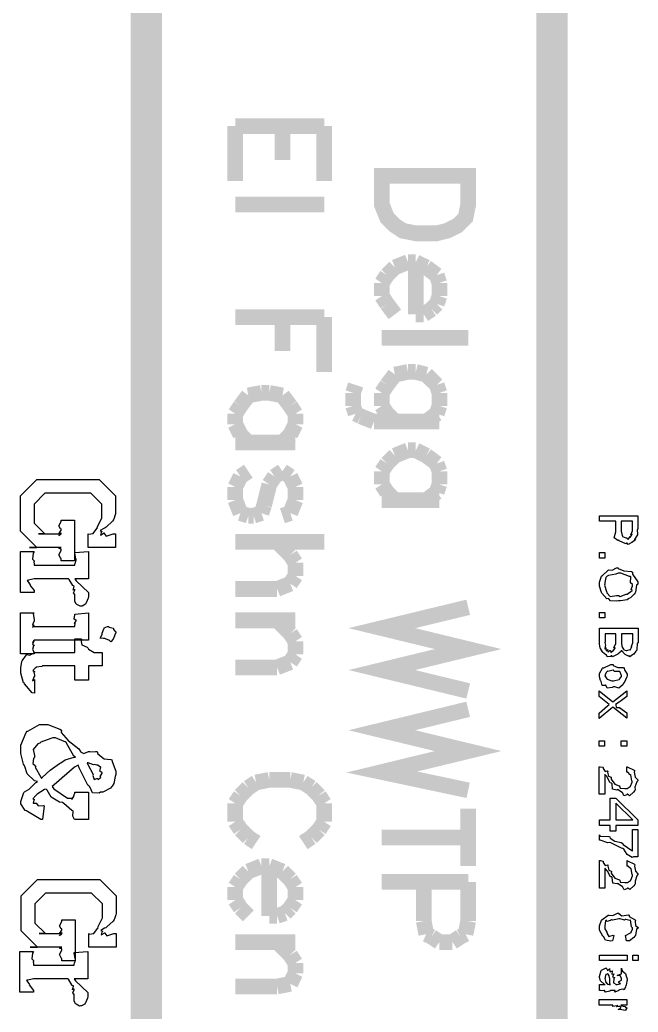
# Model space of a CAD drawing. Extents: x 0.1 to 11.6, y 0.3 to 16.2.
# Drawn here: x 1.281 to 1.675, y 2.097 to 2.729 of the extents above; entities that cross this region are included whole.
import ezdxf

# ---------------------------------------------------------------- set-up
doc = ezdxf.new("R2010")
doc.units = 0
doc.header["$MEASUREMENT"] = 0

msp = doc.modelspace()

# ---------------------------------------------------------------- linework, layer by layer
at = {"color": 0}
for points, const_width in [([(1.36165, 0.53169), (1.36165, 4.18001)], 0.02), ([(1.62001, 0.53169), (1.62001, 4.18001)], 0.02), ([(1.41835, 2.66168), (1.47499, 2.66168)], 0.01), ([(1.41835, 2.66168), (1.41835, 2.62668)], 0.01), ([(1.44835, 2.66168), (1.44835, 2.63997)], 0.01), ([(1.47499, 2.66168), (1.47499, 2.62668)], 0.01), ([(1.41835, 2.61165), (1.47499, 2.61165)], 0.01), ([(1.52001, 2.57167), (1.51497, 2.56668)], 0.01), ([(1.52832, 2.57497), (1.52001, 2.57167)], 0.01), ([(1.53331, 2.57497), (1.52832, 2.57497)], 0.01), ([(1.53331, 2.57497), (1.53331, 2.54167)], 0.01), ([(1.53999, 2.57167), (1.53331, 2.57497)], 0.01), ([(1.54665, 2.56668), (1.53999, 2.57167)], 0.01), ([(1.51497, 2.56668), (1.51167, 2.56168)], 0.01), ([(1.54833, 2.56168), (1.54665, 2.56668)], 0.01), ([(1.51167, 2.56168), (1.51167, 2.55333)], 0.01), ([(1.54833, 2.55333), (1.54833, 2.56168)], 0.01), ([(1.51167, 2.55333), (1.51497, 2.54833)], 0.01), ([(1.54665, 2.54833), (1.54833, 2.55333)], 0.01), ([(1.51497, 2.54833), (1.52001, 2.54167)], 0.01), ([(1.53836, 2.54167), (1.54335, 2.54497)], 0.01), ([(1.54335, 2.54497), (1.54665, 2.54833)], 0.01), ([(1.41835, 2.53999), (1.47499, 2.53999)], 0.01), ([(1.44835, 2.53999), (1.44835, 2.51833)], 0.01), ([(1.47499, 2.53999), (1.47499, 2.50499)], 0.01), ([(1.53331, 2.54167), (1.53836, 2.54167)], 0.01), ([(1.51167, 2.52669), (1.56668, 2.52669)], 0.01), ([(1.52001, 2.50331), (1.51497, 2.49669)], 0.01), ([(1.52832, 2.50499), (1.52001, 2.50331)], 0.01), ([(1.53331, 2.50499), (1.52832, 2.50499)], 0.01), ([(1.53999, 2.50331), (1.53331, 2.50499)], 0.01), ([(1.54665, 2.49669), (1.53999, 2.50331)], 0.01), ([(1.49333, 2.49164), (1.49501, 2.49669)], 0.01), ([(1.51497, 2.49669), (1.51167, 2.49164)], 0.01), ([(1.54833, 2.49164), (1.54665, 2.49669)], 0.01), ([(1.42665, 2.49001), (1.42165, 2.48335)], 0.01), ([(1.435, 2.49164), (1.42665, 2.49001)], 0.01), ([(1.44, 2.49164), (1.435, 2.49164)], 0.01), ([(1.44835, 2.49001), (1.44, 2.49164)], 0.01), ([(1.45335, 2.48335), (1.44835, 2.49001)], 0.01), ([(1.49333, 2.48335), (1.49333, 2.49164)], 0.01), ([(1.51167, 2.49164), (1.51167, 2.48335)], 0.01), ([(1.54833, 2.48335), (1.54833, 2.49164)], 0.01), ([(1.42165, 2.48335), (1.41835, 2.47835)], 0.01), ([(1.45665, 2.47835), (1.45335, 2.48335)], 0.01), ([(1.49501, 2.47835), (1.49333, 2.48335)], 0.01), ([(1.51167, 2.48335), (1.51497, 2.47835)], 0.01), ([(1.54665, 2.47835), (1.54833, 2.48335)], 0.01), ([(1.41835, 2.47835), (1.41835, 2.47168)], 0.01), ([(1.45665, 2.47168), (1.45665, 2.47835)], 0.01), ([(1.49832, 2.47667), (1.49501, 2.47835)], 0.01), ([(1.50667, 2.47331), (1.49832, 2.47667)], 0.01), ([(1.51497, 2.47835), (1.52001, 2.47331)], 0.01), ([(1.53999, 2.47331), (1.54665, 2.47835)], 0.01), ([(1.41835, 2.47168), (1.42165, 2.465)], 0.01), ([(1.45335, 2.465), (1.45665, 2.47168)], 0.01), ([(1.54833, 2.47331), (1.50667, 2.47331)], 0.01), ([(1.42165, 2.465), (1.42665, 2.46001)], 0.01), ([(1.44835, 2.46001), (1.45335, 2.465)], 0.01), ([(1.45665, 2.46001), (1.41835, 2.46001)], 0.01), ([(1.52001, 2.45167), (1.51497, 2.44667)], 0.01), ([(1.52832, 2.45503), (1.52001, 2.45167)], 0.01), ([(1.53331, 2.45503), (1.52832, 2.45503)], 0.01), ([(1.53999, 2.45167), (1.53331, 2.45503)], 0.01), ([(1.54665, 2.44667), (1.53999, 2.45167)], 0.01), ([(1.51497, 2.44667), (1.51167, 2.44168)], 0.01), ([(1.54833, 2.44168), (1.54665, 2.44667)], 0.01), ([(1.41835, 2.43164), (1.42165, 2.43832)], 0.01), ([(1.42165, 2.43832), (1.42665, 2.44168)], 0.01), ([(1.44336, 2.43832), (1.44, 2.43332)], 0.01), ([(1.44835, 2.44168), (1.44336, 2.43832)], 0.01), ([(1.45335, 2.43832), (1.44835, 2.44168)], 0.01), ([(1.45665, 2.43164), (1.45335, 2.43832)], 0.01), ([(1.51167, 2.44168), (1.51167, 2.43332)], 0.01), ([(1.54833, 2.43332), (1.54833, 2.44168)], 0.01), ([(1.41835, 2.42333), (1.41835, 2.43164)], 0.01), ([(1.44, 2.43332), (1.43668, 2.41997)], 0.01), ([(1.45665, 2.42333), (1.45665, 2.43164)], 0.01), ([(1.51167, 2.43332), (1.51497, 2.42833)], 0.01), ([(1.54665, 2.42833), (1.54833, 2.43332)], 0.01), ([(1.51497, 2.42833), (1.52001, 2.42333)], 0.01), ([(1.53999, 2.42333), (1.54665, 2.42833)], 0.01), ([(1.42165, 2.41499), (1.41835, 2.42333)], 0.01), ([(1.43668, 2.41997), (1.435, 2.41499)], 0.01), ([(1.45335, 2.41499), (1.45665, 2.42333)], 0.01), ([(1.54833, 2.42333), (1.51167, 2.42333)], 0.01), ([(1.42665, 2.41336), (1.42165, 2.41499)], 0.01), ([(1.43001, 2.41336), (1.42665, 2.41336)], 0.01), ([(1.435, 2.41499), (1.43001, 2.41336)], 0.01), ([(1.44835, 2.41336), (1.45335, 2.41499)], 0.01), ([(1.41835, 2.39665), (1.47499, 2.39665)], 0.01), ([(1.44499, 2.39665), (1.45335, 2.38835)], 0.01), ([(1.45335, 2.38835), (1.45665, 2.38336)], 0.01), ([(1.45665, 2.38336), (1.45665, 2.375)], 0.01), ([(1.45665, 2.375), (1.45335, 2.37001)], 0.01), ([(1.44499, 2.36664), (1.41835, 2.36664)], 0.01), ([(1.45335, 2.37001), (1.44499, 2.36664)], 0.01), ([(1.56668, 2.35499), (1.51167, 2.34169), (1.56668, 2.32835), (1.51167, 2.315), (1.56668, 2.30165)], 0.01), ([(1.41835, 2.34668), (1.45665, 2.34668)], 0.01), ([(1.44499, 2.34668), (1.45335, 2.33832)], 0.01), ([(1.45335, 2.33832), (1.45665, 2.33333)], 0.01), ([(1.45665, 2.33333), (1.45665, 2.32497)], 0.01), ([(1.45665, 2.32497), (1.45335, 2.31999)], 0.01), ([(1.44499, 2.31668), (1.41835, 2.31668)], 0.01), ([(1.45335, 2.31999), (1.44499, 2.31668)], 0.01), ([(1.56668, 2.28999), (1.51167, 2.27664), (1.56668, 2.26335), (1.51167, 2.25), (1.56668, 2.23833)], 0.01), ([(1.43164, 2.24333), (1.42665, 2.24001)], 0.01), ([(1.44, 2.24501), (1.43164, 2.24333)], 0.01), ([(1.45335, 2.24501), (1.44, 2.24501)], 0.01), ([(1.46164, 2.24333), (1.45335, 2.24501)], 0.01), ([(1.46669, 2.24001), (1.46164, 2.24333)], 0.01), ([(1.42165, 2.23497), (1.41835, 2.22999)], 0.01), ([(1.42665, 2.24001), (1.42165, 2.23497)], 0.01), ([(1.47168, 2.23497), (1.46669, 2.24001)], 0.01), ([(1.47499, 2.22999), (1.47168, 2.23497)], 0.01), ([(1.41835, 2.22999), (1.41835, 2.21832)], 0.01), ([(1.47499, 2.21832), (1.47499, 2.22999)], 0.01), ([(1.56668, 2.22667), (1.56668, 2.19)], 0.01), ([(1.41835, 2.21832), (1.42165, 2.21332)], 0.01), ([(1.47168, 2.21332), (1.47499, 2.21832)], 0.01), ([(1.42165, 2.21332), (1.42665, 2.20833)], 0.01), ([(1.46669, 2.20833), (1.47168, 2.21332)], 0.01), ([(1.42665, 2.20833), (1.43164, 2.20503)], 0.01), ([(1.46164, 2.20503), (1.46669, 2.20833)], 0.01), ([(1.56668, 2.20833), (1.51167, 2.20833)], 0.01), ([(1.435, 2.19), (1.42665, 2.18668)], 0.01), ([(1.44, 2.19), (1.435, 2.19)], 0.01), ([(1.44, 2.19), (1.44, 2.15831)], 0.01), ([(1.44835, 2.18668), (1.44, 2.19)], 0.01), ([(1.42665, 2.18668), (1.42165, 2.18164)], 0.01), ([(1.45335, 2.18164), (1.44835, 2.18668)], 0.01), ([(1.42165, 2.18164), (1.41835, 2.17665)], 0.01), ([(1.45665, 2.17665), (1.45335, 2.18164)], 0.01), ([(1.51167, 2.18001), (1.56668, 2.18001)], 0.01), ([(1.53836, 2.155), (1.53836, 2.18001)], 0.01), ([(1.56668, 2.18001), (1.56668, 2.155)], 0.01), ([(1.41835, 2.17665), (1.41835, 2.16835)], 0.01), ([(1.45665, 2.16835), (1.45665, 2.17665)], 0.01), ([(1.41835, 2.16835), (1.42165, 2.16336)], 0.01), ([(1.45335, 2.16336), (1.45665, 2.16835)], 0.01), ([(1.42165, 2.16336), (1.42665, 2.15831)], 0.01), ([(1.44, 2.15831), (1.44499, 2.15831)], 0.01), ([(1.44499, 2.15831), (1.44997, 2.16)], 0.01), ([(1.44997, 2.16), (1.45335, 2.16336)], 0.01), ([(1.53999, 2.14665), (1.53836, 2.155)], 0.01), ([(1.56668, 2.155), (1.565, 2.14665)], 0.01), ([(1.54335, 2.14501), (1.53999, 2.14665)], 0.01), ([(1.565, 2.14665), (1.56168, 2.14501)], 0.01), ([(1.41835, 2.14165), (1.45665, 2.14165)], 0.01), ([(1.44499, 2.14165), (1.45335, 2.13336)], 0.01), ([(1.54833, 2.14165), (1.54335, 2.14501)], 0.01), ([(1.55664, 2.14165), (1.54833, 2.14165)], 0.01), ([(1.56168, 2.14501), (1.55664, 2.14165)], 0.01), ([(1.45335, 2.13336), (1.45665, 2.12831)], 0.01), ([(1.45665, 2.12831), (1.45665, 2.12169)], 0.01), ([(1.45665, 2.12169), (1.45335, 2.11501)], 0.01), ([(1.45335, 2.11501), (1.44499, 2.11333)], 0.01), ([(1.44499, 2.11333), (1.41835, 2.11333)], 0.01)]:
    msp.add_lwpolyline(points, dxfattribs=dict(at, const_width=const_width))
at = {"color": 0, "const_width": 0.01}
msp.add_lwpolyline([(1.51167, 2.62999), (1.56668, 2.62999), (1.56668, 2.61165), (1.565, 2.60335), (1.56, 2.59831), (1.55333, 2.595), (1.54665, 2.59332), (1.53331, 2.59332), (1.52501, 2.595), (1.52001, 2.59831), (1.51497, 2.60335), (1.51167, 2.61165), (1.51167, 2.62999)], close=True, dxfattribs=at)
at = {"color": 0}
for points in [[(1.34201, 2.39318), (1.32465, 2.39318), (1.32465, 2.40186), (1.32487, 2.40153), (1.32785, 2.40192), (1.33019, 2.40517), (1.33051, 2.40554), (1.33035, 2.40593), (1.33333, 2.412), (1.33333, 2.41401), (1.33333, 2.42074), (1.32639, 2.42768), (1.3125, 2.42768), (1.29709, 2.42768), (1.29015, 2.42074), (1.29015, 2.41075), (1.29015, 2.40858), (1.29709, 2.40186), (1.29297, 2.40186), (1.30751, 2.40186), (1.30713, 2.40153), (1.30594, 2.4005), (1.30751, 2.40201), (1.30751, 2.4025), (1.30718, 2.40224), (1.30594, 2.40186), (1.30751, 2.40414), (1.30751, 2.40489), (1.30702, 2.40494), (1.30594, 2.4069), (1.30751, 2.40967), (1.30751, 2.41054), (1.31597, 2.41054), (1.31597, 2.3845), (1.30751, 2.3845), (1.30751, 2.38601), (1.30718, 2.38601), (1.30594, 2.38846), (1.30751, 2.39122), (1.30751, 2.39208), (1.30713, 2.39208), (1.30594, 2.39264), (1.30751, 2.39318), (1.30751, 2.39318), (1.28733, 2.39318), (1.29188, 2.39318), (1.28147, 2.4036), (1.28147, 2.40989), (1.28147, 2.42594), (1.29188, 2.43636), (1.31076, 2.43636), (1.3316, 2.43636), (1.34201, 2.42594), (1.34201, 2.41465), (1.34174, 2.41385), (1.34104, 2.41124), (1.34077, 2.41086), (1.34071, 2.41075), (1.34022, 2.40983), (1.33615, 2.40608), (1.3355, 2.40554), (1.33464, 2.40528), (1.3323, 2.40386), (1.33333, 2.40338), (1.33333, 2.40315), (1.33301, 2.40272), (1.33247, 2.40104), (1.33474, 2.4024), (1.33507, 2.40229), (1.33491, 2.40207), (1.33615, 2.40039), (1.34055, 2.40186), (1.34201, 2.40186), (1.34201, 2.39318)], [(1.65022, 2.41336), (1.67475, 2.41336), (1.67475, 2.40468), (1.67432, 2.40446), (1.67453, 2.40142), (1.67453, 2.40121), (1.67399, 2.4005), (1.67264, 2.39817), (1.67324, 2.39839), (1.67324, 2.39839), (1.67275, 2.39785), (1.67117, 2.39626), (1.67106, 2.39665), (1.67106, 2.39665), (1.67051, 2.39617), (1.66857, 2.39507), (1.66797, 2.39578), (1.66781, 2.39578), (1.66715, 2.39535), (1.66292, 2.3974), (1.6626, 2.39774), (1.662, 2.39757), (1.65956, 2.39919), (1.66064, 2.403), (1.66064, 2.40425), (1.66064, 2.40989), (1.65022, 2.40989), (1.65022, 2.41336)], [(1.66411, 2.40989), (1.66411, 2.40446), (1.66411, 2.40349), (1.66482, 2.40078), (1.66499, 2.40056), (1.66499, 2.40018), (1.6671, 2.39925), (1.66781, 2.39925), (1.66775, 2.39904), (1.66851, 2.39822), (1.66982, 2.40001), (1.66997, 2.40013), (1.66992, 2.40001), (1.66992, 2.39953), (1.67101, 2.40169), (1.67106, 2.40186), (1.67096, 2.40169), (1.67036, 2.40126), (1.67128, 2.40369), (1.67128, 2.40446), (1.67128, 2.40989), (1.66411, 2.40989)], [(1.32476, 2.3731), (1.31608, 2.3731), (1.31695, 2.37179), (1.32476, 2.36431), (1.32476, 2.36182), (1.3246, 2.36074), (1.32346, 2.35781), (1.32324, 2.35747), (1.32302, 2.35693), (1.32091, 2.35574), (1.3202, 2.35574), (1.3195, 2.35568), (1.31738, 2.35682), (1.31717, 2.35704), (1.31695, 2.35704), (1.31608, 2.35899), (1.31608, 2.35964), (1.31608, 2.35964), (1.31608, 2.36242), (1.31608, 2.36333), (1.31603, 2.36333), (1.31521, 2.3641), (1.31608, 2.36599), (1.31608, 2.36658), (1.31592, 2.36643), (1.3151, 2.36599), (1.3157, 2.36837), (1.31565, 2.36854), (1.31494, 2.36886), (1.31255, 2.37272), (1.31218, 2.3731), (1.29026, 2.3731), (1.28939, 2.37283), (1.28662, 2.37224), (1.28603, 2.37213), (1.28592, 2.37201), (1.28586, 2.37201), (1.28722, 2.36996), (1.28765, 2.36963), (1.28754, 2.36919), (1.29026, 2.36561), (1.29026, 2.36442), (1.28158, 2.36442), (1.28158, 2.39046), (1.29026, 2.39046), (1.28971, 2.38943), (1.28912, 2.38574), (1.29026, 2.3846), (1.29026, 2.38417), (1.28998, 2.38406), (1.29026, 2.38254), (1.29026, 2.382), (1.29026, 2.382), (1.29026, 2.38178), (1.29026, 2.38178), (1.31608, 2.38178), (1.31608, 2.38178), (1.31608, 2.38194), (1.31608, 2.382), (1.31608, 2.382), (1.31641, 2.38319), (1.31652, 2.38329), (1.31652, 2.38329), (1.31695, 2.38525), (1.31695, 2.3859), (1.31679, 2.3859), (1.31619, 2.38949), (1.31608, 2.38981), (1.32476, 2.39046), (1.32476, 2.37549), (1.32476, 2.3731)], [(1.65028, 2.38986), (1.65375, 2.38986), (1.65375, 2.38639), (1.65028, 2.38639), (1.65028, 2.38986)], [(1.66222, 2.3801), (1.66217, 2.37967), (1.6659, 2.37815), (1.67079, 2.37776), (1.67133, 2.37728), (1.67128, 2.37614), (1.67481, 2.37131), (1.67481, 2.36968), (1.67389, 2.36919), (1.67333, 2.36469), (1.67307, 2.36425), (1.67231, 2.36344), (1.67008, 2.36094), (1.66906, 2.36051), (1.66872, 2.36035), (1.66786, 2.35975), (1.66379, 2.35906), (1.66243, 2.35906), (1.66118, 2.35889), (1.65739, 2.35906), (1.65636, 2.36035), (1.65593, 2.36057), (1.65506, 2.36046), (1.65181, 2.36404), (1.65158, 2.36447), (1.65158, 2.36447), (1.65028, 2.36837), (1.65028, 2.36968), (1.65028, 2.37104), (1.65153, 2.37472), (1.65181, 2.37511), (1.65196, 2.37506), (1.65588, 2.37858), (1.65636, 2.37879), (1.65636, 2.37879), (1.65842, 2.37864), (1.66124, 2.3801), (1.66222, 2.3801)], [(1.66222, 2.37663), (1.66069, 2.37619), (1.65608, 2.37532), (1.65522, 2.37489), (1.65506, 2.37468), (1.6544, 2.37392), (1.65375, 2.37076), (1.65375, 2.36968), (1.65343, 2.36919), (1.65483, 2.36501), (1.65506, 2.36469), (1.65494, 2.3641), (1.65701, 2.36197), (1.66108, 2.36253), (1.66243, 2.36251), (1.66243, 2.36251), (1.66351, 2.36192), (1.66738, 2.36328), (1.66786, 2.36339), (1.66786, 2.36339), (1.67106, 2.36572), (1.67111, 2.36599), (1.67106, 2.36599), (1.67042, 2.36637), (1.67133, 2.36871), (1.67133, 2.36947), (1.67133, 2.36947), (1.67008, 2.37061), (1.67025, 2.37435), (1.67003, 2.37468), (1.66932, 2.37463), (1.66396, 2.37663), (1.66222, 2.37663)], [(1.32482, 2.3341), (1.29031, 2.3341), (1.28998, 2.33376), (1.28917, 2.33263), (1.29031, 2.33344), (1.29031, 2.33344), (1.28993, 2.33301), (1.28917, 2.33122), (1.29031, 2.33111), (1.29031, 2.33106), (1.28982, 2.33051), (1.28917, 2.32801), (1.29031, 2.32607), (1.29031, 2.32542), (1.28163, 2.32542), (1.28163, 2.35146), (1.29031, 2.35146), (1.28961, 2.35086), (1.29031, 2.34728), (1.29031, 2.34603), (1.28988, 2.34554), (1.28917, 2.34364), (1.29031, 2.34364), (1.29031, 2.34364), (1.28998, 2.34338), (1.28917, 2.34224), (1.29031, 2.34278), (1.29031, 2.34278), (1.31613, 2.34278), (1.31613, 2.34278), (1.31613, 2.34326), (1.31613, 2.34343), (1.31613, 2.34343), (1.31646, 2.3444), (1.31657, 2.34451), (1.31652, 2.34451), (1.31597, 2.34472), (1.317, 2.34636), (1.317, 2.3469), (1.31689, 2.34685), (1.31581, 2.34744), (1.31624, 2.35026), (1.31613, 2.35058), (1.32482, 2.35146), (1.32482, 2.33649), (1.32482, 2.3341)], [(1.65033, 2.35172), (1.65381, 2.35172), (1.65381, 2.34825), (1.65033, 2.34825), (1.65033, 2.35172)], [(1.34218, 2.33843), (1.34174, 2.33811), (1.34109, 2.33561), (1.34087, 2.33539), (1.34055, 2.33475), (1.33898, 2.33296), (1.33811, 2.3341), (1.33784, 2.3341), (1.33784, 2.3341), (1.33502, 2.33518), (1.3348, 2.33539), (1.33436, 2.33512), (1.33236, 2.33539), (1.3335, 2.33768), (1.3335, 2.33843), (1.3335, 2.33843), (1.33458, 2.34125), (1.3348, 2.34147), (1.3348, 2.34147), (1.33474, 2.34196), (1.33702, 2.34278), (1.33784, 2.34278), (1.33805, 2.34233), (1.34066, 2.34169), (1.34087, 2.34147), (1.34077, 2.34093), (1.34218, 2.33908), (1.34218, 2.33843)], [(1.65039, 2.34158), (1.67492, 2.34158), (1.67492, 2.33225), (1.67421, 2.33186), (1.67415, 2.32801), (1.67404, 2.32769), (1.6735, 2.32704), (1.67193, 2.32492), (1.67188, 2.32508), (1.67188, 2.32508), (1.67133, 2.3246), (1.66954, 2.32335), (1.66917, 2.324), (1.66906, 2.324), (1.66883, 2.32383), (1.66667, 2.32492), (1.66644, 2.32508), (1.66644, 2.32508), (1.66439, 2.32742), (1.66428, 2.32769), (1.66422, 2.32704), (1.66217, 2.32525), (1.66189, 2.32508), (1.66114, 2.3246), (1.65869, 2.32335), (1.65815, 2.324), (1.65799, 2.324), (1.65739, 2.32368), (1.65528, 2.3234), (1.65479, 2.32476), (1.65451, 2.32488), (1.65435, 2.32476), (1.65224, 2.32644), (1.65213, 2.32661), (1.65213, 2.32661), (1.65087, 2.32878), (1.65082, 2.329), (1.65082, 2.329), (1.65039, 2.33176), (1.65039, 2.33268), (1.65039, 2.34158)], [(1.33355, 2.3176), (1.32487, 2.3176), (1.32487, 2.30849), (1.31619, 2.30849), (1.31619, 2.3176), (1.29557, 2.3176), (1.29503, 2.31717), (1.29161, 2.31674), (1.29145, 2.31651), (1.29085, 2.31625), (1.28939, 2.31478), (1.29037, 2.31396), (1.29037, 2.31369), (1.29009, 2.31364), (1.29037, 2.31174), (1.29037, 2.31108), (1.28998, 2.31044), (1.28923, 2.30821), (1.29037, 2.30892), (1.29037, 2.30892), (1.29037, 2.30024), (1.2889, 2.30051), (1.28418, 2.3061), (1.28385, 2.30675), (1.28342, 2.30675), (1.28168, 2.31293), (1.28168, 2.315), (1.28168, 2.31646), (1.28239, 2.32042), (1.28255, 2.32086), (1.28255, 2.32086), (1.28527, 2.32476), (1.28559, 2.32497), (1.28559, 2.32488), (1.28754, 2.32443), (1.29047, 2.32628), (1.29145, 2.32628), (1.31619, 2.32628), (1.31619, 2.33496), (1.32031, 2.33496), (1.31988, 2.33425), (1.32058, 2.331), (1.32395, 2.32964), (1.32444, 2.3291), (1.32482, 2.3284), (1.3284, 2.32628), (1.32964, 2.32628), (1.32964, 2.32628), (1.33257, 2.32628), (1.33355, 2.32628), (1.33355, 2.3176)], [(1.65386, 2.33811), (1.65386, 2.33268), (1.65364, 2.33247), (1.65403, 2.33083), (1.65408, 2.33074), (1.65392, 2.33012), (1.65369, 2.32829), (1.65451, 2.32921), (1.65451, 2.32921), (1.6544, 2.32872), (1.65446, 2.32715), (1.65554, 2.32818), (1.6556, 2.32813), (1.65549, 2.32775), (1.65576, 2.32633), (1.6569, 2.32747), (1.65733, 2.32747), (1.65722, 2.32725), (1.65744, 2.32628), (1.65913, 2.32769), (1.65929, 2.32769), (1.65913, 2.32753), (1.65886, 2.32693), (1.66032, 2.329), (1.66037, 2.32921), (1.66026, 2.3291), (1.65944, 2.32915), (1.66081, 2.33182), (1.66081, 2.33268), (1.66081, 2.33811), (1.65386, 2.33811)], [(1.66428, 2.33811), (1.66428, 2.3329), (1.66428, 2.33219), (1.66461, 2.33024), (1.66471, 2.33008), (1.66471, 2.32958), (1.66564, 2.32824), (1.66579, 2.32813), (1.66579, 2.32796), (1.66726, 2.32747), (1.66775, 2.32747), (1.66775, 2.32747), (1.66976, 2.32801), (1.66992, 2.32813), (1.66986, 2.32801), (1.66986, 2.32758), (1.67096, 2.32969), (1.671, 2.32986), (1.67096, 2.32981), (1.67046, 2.32964), (1.67144, 2.33242), (1.67144, 2.33333), (1.67144, 2.33811), (1.66428, 2.33811)], [(1.65907, 2.31847), (1.65907, 2.31797), (1.66206, 2.31662), (1.66564, 2.31651), (1.66601, 2.31608), (1.66618, 2.31515), (1.66797, 2.31244), (1.66797, 2.31153), (1.66764, 2.31076), (1.66596, 2.30686), (1.66558, 2.30653), (1.66525, 2.30561), (1.66271, 2.30339), (1.6601, 2.30436), (1.65929, 2.30436), (1.65847, 2.30387), (1.65522, 2.30339), (1.6544, 2.30528), (1.65408, 2.30544), (1.65386, 2.30518), (1.65201, 2.30518), (1.65142, 2.30778), (1.65126, 2.30806), (1.65104, 2.30832), (1.65039, 2.31076), (1.65039, 2.31153), (1.65039, 2.31278), (1.65218, 2.31619), (1.65256, 2.31651), (1.65272, 2.31619), (1.65744, 2.31847), (1.65907, 2.31847)], [(1.65907, 2.315), (1.65826, 2.31461), (1.65565, 2.31396), (1.65522, 2.31418), (1.65517, 2.31413), (1.65468, 2.31364), (1.65386, 2.31207), (1.65386, 2.31153), (1.65365, 2.31125), (1.65494, 2.30929), (1.65517, 2.30914), (1.65517, 2.30914), (1.65826, 2.30806), (1.65929, 2.30806), (1.65929, 2.30806), (1.66276, 2.30897), (1.66297, 2.30914), (1.66297, 2.30914), (1.66428, 2.31093), (1.66428, 2.31153), (1.66428, 2.31153), (1.66319, 2.31396), (1.66297, 2.31413), (1.66222, 2.31396), (1.65972, 2.31407), (1.65924, 2.315), (1.65907, 2.315)], [(1.65007, 2.30165), (1.65875, 2.29471), (1.66764, 2.30165), (1.66764, 2.29818), (1.66351, 2.29492), (1.66276, 2.29454), (1.6606, 2.29312), (1.66092, 2.29297), (1.66092, 2.29297), (1.66069, 2.29275), (1.66097, 2.29118), (1.66319, 2.29112), (1.66331, 2.29101), (1.66764, 2.28776), (1.66764, 2.28429), (1.65875, 2.29124), (1.65007, 2.28407), (1.65007, 2.28754), (1.65549, 2.2921), (1.65657, 2.29297), (1.65007, 2.29818), (1.65007, 2.30165)], [(1.32492, 2.23719), (1.32492, 2.21983), (1.31624, 2.21983), (1.31603, 2.21983), (1.31494, 2.22194), (1.3151, 2.22499), (1.31494, 2.22526), (1.31429, 2.22547), (1.30914, 2.23004), (1.30821, 2.23068), (1.30637, 2.23085), (1.30116, 2.23394), (1.29856, 2.23839), (1.2978, 2.23915), (1.29693, 2.23882), (1.29221, 2.23594), (1.29194, 2.23568), (1.29129, 2.23503), (1.2895, 2.23281), (1.29042, 2.23253), (1.29042, 2.23242), (1.29004, 2.23204), (1.28966, 2.23025), (1.29167, 2.23025), (1.29194, 2.23004), (1.29183, 2.22999), (1.2927, 2.22851), (1.29617, 2.22862), (1.29671, 2.22851), (1.29563, 2.21983), (1.29454, 2.21968), (1.28608, 2.22493), (1.28543, 2.22526), (1.28451, 2.22558), (1.28174, 2.22976), (1.28174, 2.23113), (1.28174, 2.23113), (1.28369, 2.23687), (1.28413, 2.23742), (1.28413, 2.23742), (1.28706, 2.23904), (1.2914, 2.24337), (1.29237, 2.24393), (1.29053, 2.24447), (1.28586, 2.24881), (1.28429, 2.25358), (1.28391, 2.25435), (1.28337, 2.25493), (1.28174, 2.26183), (1.28174, 2.26411), (1.28174, 2.26708), (1.28516, 2.27528), (1.28586, 2.27604), (1.28624, 2.27599), (1.29357, 2.28039), (1.29606, 2.28039), (1.29894, 2.28039), (1.30659, 2.27735), (1.30756, 2.27669), (1.30751, 2.27522), (1.31201, 2.27018), (1.31863, 2.26471), (1.31972, 2.26303), (1.31966, 2.26286), (1.32178, 2.26172), (1.32476, 2.26303), (1.32579, 2.26303), (1.32579, 2.26281), (1.32921, 2.26303), (1.33035, 2.26303), (1.33073, 2.26167), (1.33491, 2.25831), (1.33914, 2.25797), (1.33968, 2.25782), (1.3399, 2.25672), (1.34228, 2.25054), (1.34228, 2.24849), (1.34191, 2.24707), (1.34093, 2.24278), (1.3399, 2.241), (1.33946, 2.24046), (1.33881, 2.23981), (1.33409, 2.23719), (1.33252, 2.23719), (1.3316, 2.2366), (1.32742, 2.23665), (1.32568, 2.24046), (1.32514, 2.2411), (1.32449, 2.24154), (1.31885, 2.25276), (1.3182, 2.25435), (1.31592, 2.25304), (1.3029, 2.24175), (1.3017, 2.24067), (1.30279, 2.23931), (1.31142, 2.23329), (1.31429, 2.23329), (1.31424, 2.23318), (1.31429, 2.23258), (1.31548, 2.23438), (1.31559, 2.2346), (1.31554, 2.23454), (1.31527, 2.23449), (1.31624, 2.23654), (1.31624, 2.23719), (1.32492, 2.23719)], [(1.29498, 2.24588), (1.29525, 2.24647), (1.30046, 2.25108), (1.30648, 2.25543), (1.30713, 2.25586), (1.30713, 2.25586), (1.31, 2.25771), (1.3157, 2.25939), (1.31668, 2.25956), (1.31554, 2.26019), (1.31055, 2.26887), (1.30995, 2.26932), (1.3093, 2.26947), (1.30393, 2.27171), (1.30214, 2.27171), (1.30078, 2.27126), (1.29443, 2.26899), (1.29389, 2.26844), (1.29264, 2.2679), (1.28971, 2.26432), (1.29042, 2.26058), (1.29042, 2.25933), (1.28988, 2.25863), (1.2895, 2.25553), (1.29112, 2.25396), (1.29129, 2.25347), (1.29091, 2.25319), (1.29449, 2.24669), (1.29498, 2.24588)], [(1.65012, 2.26986), (1.6536, 2.26986), (1.6536, 2.26639), (1.65012, 2.26639), (1.65012, 2.26986)], [(1.66401, 2.26986), (1.66769, 2.26986), (1.66769, 2.26639), (1.66401, 2.26639), (1.66401, 2.26986)], [(1.32406, 2.25586), (1.32438, 2.25478), (1.32753, 2.24892), (1.32775, 2.24849), (1.32764, 2.24778), (1.32856, 2.24533), (1.33019, 2.24588), (1.33078, 2.24588), (1.33073, 2.24582), (1.33095, 2.24528), (1.33263, 2.24681), (1.33274, 2.24696), (1.33268, 2.24696), (1.33219, 2.24724), (1.3336, 2.24918), (1.3336, 2.24978), (1.33339, 2.24968), (1.33203, 2.25049), (1.33268, 2.2531), (1.33252, 2.25325), (1.33198, 2.25336), (1.33089, 2.25435), (1.33057, 2.25435), (1.33008, 2.25429), (1.32878, 2.25472), (1.32861, 2.25478), (1.32796, 2.25467), (1.3246, 2.25575), (1.32406, 2.25586)], [(1.65364, 2.23579), (1.65017, 2.23578), (1.65017, 2.25336), (1.65076, 2.25336), (1.65235, 2.25304), (1.65256, 2.25293), (1.65256, 2.25228), (1.65386, 2.25028), (1.65543, 2.25071), (1.6556, 2.25054), (1.65543, 2.24983), (1.65608, 2.24729), (1.65767, 2.24675), (1.65776, 2.24642), (1.65771, 2.24539), (1.66, 2.24219), (1.66287, 2.24121), (1.66319, 2.241), (1.66308, 2.241), (1.66342, 2.23969), (1.66635, 2.23947), (1.66732, 2.23947), (1.66803, 2.23947), (1.66992, 2.24078), (1.67014, 2.241), (1.67014, 2.241), (1.67122, 2.2436), (1.67122, 2.24447), (1.67096, 2.24447), (1.67031, 2.24815), (1.67014, 2.24837), (1.66992, 2.24826), (1.66829, 2.24989), (1.66775, 2.24989), (1.66775, 2.25336), (1.66797, 2.25331), (1.67242, 2.25114), (1.67275, 2.25076), (1.67247, 2.24989), (1.67307, 2.24664), (1.67469, 2.24501), (1.67469, 2.24447), (1.67399, 2.24365), (1.67285, 2.24035), (1.67301, 2.23856), (1.67275, 2.23817), (1.67204, 2.23725), (1.66943, 2.23486), (1.66829, 2.23579), (1.66797, 2.23579), (1.66764, 2.2354), (1.6659, 2.23475), (1.66515, 2.23654), (1.66493, 2.23665), (1.66493, 2.23665), (1.66217, 2.23861), (1.66189, 2.23882), (1.66135, 2.2385), (1.65864, 2.23899), (1.65836, 2.24251), (1.65799, 2.24294), (1.65713, 2.24311), (1.65528, 2.24669), (1.65517, 2.24685), (1.65511, 2.24685), (1.65375, 2.24826), (1.65365, 2.24837), (1.65364, 2.23579)], [(1.65022, 2.21951), (1.65717, 2.21951), (1.65717, 2.2334), (1.66064, 2.2334), (1.67475, 2.21951), (1.67475, 2.21582), (1.66064, 2.21582), (1.66064, 2.21235), (1.65717, 2.21235), (1.65717, 2.21582), (1.65022, 2.21582), (1.65022, 2.21951)], [(1.66064, 2.21951), (1.6715, 2.21951), (1.66064, 2.23014), (1.66064, 2.21951)], [(1.67128, 2.21343), (1.67475, 2.21343), (1.67475, 2.19585), (1.67193, 2.19585), (1.67111, 2.19558), (1.66792, 2.19737), (1.66585, 2.20085), (1.66521, 2.20128), (1.66439, 2.20156), (1.65744, 2.20497), (1.65674, 2.20518), (1.65571, 2.20492), (1.65082, 2.20649), (1.65022, 2.20649), (1.65022, 2.20996), (1.65067, 2.2091), (1.65631, 2.20888), (1.65696, 2.20865), (1.65701, 2.2079), (1.6601, 2.20583), (1.66411, 2.20518), (1.66476, 2.20475), (1.66536, 2.20389), (1.67085, 2.19997), (1.67128, 2.19954), (1.67128, 2.21343)], [(1.65375, 2.17594), (1.65028, 2.17594), (1.65028, 2.19353), (1.65087, 2.19353), (1.65246, 2.19319), (1.65267, 2.19308), (1.65267, 2.19243), (1.65397, 2.19043), (1.65554, 2.19086), (1.65571, 2.19071), (1.65554, 2.19), (1.65619, 2.18744), (1.65776, 2.1869), (1.65787, 2.18658), (1.65782, 2.18554), (1.6601, 2.18235), (1.66297, 2.18138), (1.66331, 2.18115), (1.66319, 2.18115), (1.66351, 2.17985), (1.66644, 2.17964), (1.66743, 2.17964), (1.66813, 2.17962), (1.67003, 2.18093), (1.67025, 2.18115), (1.67025, 2.18115), (1.67133, 2.18376), (1.67133, 2.18463), (1.67106, 2.18463), (1.67042, 2.18832), (1.67025, 2.18853), (1.67003, 2.18842), (1.6684, 2.19006), (1.66786, 2.19006), (1.66786, 2.19353), (1.66808, 2.19347), (1.67253, 2.19129), (1.67285, 2.19092), (1.67258, 2.19006), (1.67318, 2.18679), (1.67481, 2.18517), (1.67481, 2.18463), (1.6741, 2.18381), (1.67296, 2.1805), (1.67312, 2.17871), (1.67285, 2.17833), (1.67215, 2.1774), (1.66954, 2.17503), (1.6684, 2.17594), (1.66808, 2.17594), (1.66775, 2.17557), (1.66601, 2.17492), (1.66525, 2.17671), (1.66504, 2.17681), (1.66504, 2.17681), (1.66228, 2.17876), (1.662, 2.17899), (1.66146, 2.17865), (1.65875, 2.17915), (1.65847, 2.18267), (1.6581, 2.18311), (1.65722, 2.18326), (1.65537, 2.18685), (1.65528, 2.18701), (1.65522, 2.18701), (1.65386, 2.18842), (1.65375, 2.18853), (1.65375, 2.17594)], [(1.34245, 2.13835), (1.32509, 2.13835), (1.32509, 2.14703), (1.3253, 2.14671), (1.32829, 2.14708), (1.33062, 2.15033), (1.33095, 2.15072), (1.33078, 2.1511), (1.33377, 2.15717), (1.33377, 2.15918), (1.33377, 2.1659), (1.32682, 2.17285), (1.31293, 2.17285), (1.29753, 2.17285), (1.29058, 2.1659), (1.29058, 2.15593), (1.29058, 2.15375), (1.29753, 2.14703), (1.2934, 2.14703), (1.30794, 2.14703), (1.30756, 2.14671), (1.30637, 2.14567), (1.30794, 2.14719), (1.30794, 2.14768), (1.30762, 2.1474), (1.30637, 2.14703), (1.30794, 2.14931), (1.30794, 2.15007), (1.30745, 2.15013), (1.30637, 2.15207), (1.30794, 2.15483), (1.30794, 2.15571), (1.31641, 2.15571), (1.31641, 2.12967), (1.30794, 2.12967), (1.30794, 2.13118), (1.30762, 2.13118), (1.30637, 2.13363), (1.30794, 2.13639), (1.30794, 2.13726), (1.30756, 2.13726), (1.30637, 2.13781), (1.30794, 2.13835), (1.30794, 2.13835), (1.28776, 2.13835), (1.29232, 2.13835), (1.2819, 2.14876), (1.2819, 2.15506), (1.2819, 2.17111), (1.29232, 2.18153), (1.3112, 2.18153), (1.33203, 2.18153), (1.34245, 2.17111), (1.34245, 2.15983), (1.34218, 2.15901), (1.34147, 2.15642), (1.3412, 2.15603), (1.34115, 2.15592), (1.34066, 2.155), (1.33659, 2.15126), (1.33594, 2.15072), (1.33507, 2.15044), (1.33274, 2.14903), (1.33377, 2.14854), (1.33377, 2.14833), (1.33344, 2.14789), (1.3329, 2.14621), (1.33518, 2.14757), (1.3355, 2.14746), (1.33534, 2.14725), (1.33659, 2.14556), (1.34098, 2.14703), (1.34245, 2.14703), (1.34245, 2.13835)], [(1.65944, 2.14583), (1.65858, 2.14236), (1.65756, 2.1421), (1.65403, 2.14274), (1.65283, 2.14508), (1.6525, 2.1454), (1.6525, 2.1454), (1.65033, 2.14931), (1.65033, 2.15061), (1.65033, 2.15192), (1.65158, 2.15549), (1.65186, 2.15582), (1.65186, 2.15582), (1.65588, 2.15869), (1.65642, 2.15886), (1.65642, 2.15881), (1.65875, 2.15853), (1.66168, 2.15994), (1.66271, 2.15994), (1.66265, 2.15983), (1.66461, 2.15842), (1.66872, 2.15907), (1.66922, 2.15886), (1.66922, 2.15799), (1.67312, 2.15576), (1.67333, 2.15539), (1.67296, 2.15483), (1.67329, 2.15224), (1.67486, 2.15088), (1.67486, 2.15039), (1.67393, 2.14985), (1.67324, 2.14572), (1.6729, 2.1454), (1.67215, 2.14458), (1.66943, 2.14236), (1.66792, 2.14247), (1.66749, 2.14236), (1.66683, 2.14583), (1.66683, 2.14583), (1.67008, 2.14757), (1.67031, 2.14779), (1.67025, 2.14779), (1.67036, 2.14757), (1.67139, 2.14985), (1.67139, 2.15061), (1.67079, 2.15142), (1.67008, 2.15582), (1.67008, 2.15582), (1.66965, 2.15544), (1.66715, 2.15592), (1.66683, 2.15603), (1.66629, 2.1556), (1.66357, 2.15647), (1.66271, 2.15647), (1.66174, 2.15614), (1.65864, 2.15549), (1.65804, 2.15588), (1.65793, 2.15582), (1.65728, 2.15544), (1.65506, 2.15468), (1.65479, 2.15554), (1.65468, 2.1556), (1.65414, 2.15517), (1.65381, 2.15192), (1.65381, 2.15083), (1.65354, 2.15056), (1.65489, 2.148), (1.65511, 2.14779), (1.655, 2.14719), (1.65631, 2.14518), (1.65896, 2.14594), (1.65944, 2.14583)], [(1.32433, 2.11828), (1.31565, 2.11828), (1.31652, 2.11697), (1.32433, 2.10949), (1.32433, 2.10699), (1.32416, 2.1059), (1.32302, 2.10297), (1.32281, 2.10265), (1.32259, 2.1021), (1.32048, 2.10092), (1.31977, 2.10092), (1.31907, 2.10086), (1.31695, 2.102), (1.31673, 2.10221), (1.31652, 2.10221), (1.31565, 2.10417), (1.31565, 2.10482), (1.31565, 2.10482), (1.31565, 2.10758), (1.31565, 2.10851), (1.31559, 2.10851), (1.31478, 2.10926), (1.31565, 2.11117), (1.31565, 2.11176), (1.31548, 2.1116), (1.31467, 2.11117), (1.31527, 2.11356), (1.31521, 2.11372), (1.31451, 2.11404), (1.31212, 2.11789), (1.31174, 2.11828), (1.28982, 2.11828), (1.28895, 2.118), (1.28619, 2.1174), (1.28559, 2.11729), (1.28548, 2.11719), (1.28543, 2.11719), (1.28678, 2.11513), (1.28722, 2.11481), (1.28711, 2.11436), (1.28982, 2.11078), (1.28982, 2.1096), (1.28114, 2.1096), (1.28114, 2.13564), (1.28982, 2.13564), (1.28928, 2.1346), (1.28868, 2.13092), (1.28982, 2.12978), (1.28982, 2.12933), (1.28955, 2.12924), (1.28982, 2.12771), (1.28982, 2.12717), (1.28982, 2.12717), (1.28982, 2.12696), (1.28982, 2.12696), (1.31565, 2.12696), (1.31565, 2.12696), (1.31565, 2.12711), (1.31565, 2.12717), (1.31565, 2.12717), (1.31597, 2.12836), (1.31608, 2.12847), (1.31608, 2.12847), (1.31652, 2.13043), (1.31652, 2.13108), (1.31635, 2.13108), (1.31576, 2.13465), (1.31565, 2.13499), (1.32433, 2.13564), (1.32433, 2.12067), (1.32433, 2.11828)], [(1.65039, 2.13336), (1.66797, 2.13336), (1.66797, 2.12989), (1.65039, 2.12989), (1.65039, 2.13336)], [(1.67144, 2.13336), (1.67492, 2.13336), (1.67492, 2.12989), (1.67144, 2.12989), (1.67144, 2.13336)], [(1.65386, 2.11453), (1.65321, 2.11475), (1.65115, 2.11669), (1.65104, 2.11692), (1.65087, 2.11697), (1.65039, 2.11908), (1.65039, 2.11974), (1.65039, 2.11974), (1.65147, 2.12343), (1.65169, 2.12364), (1.65169, 2.12364), (1.65414, 2.12494), (1.65494, 2.12494), (1.65483, 2.12468), (1.65539, 2.12358), (1.65674, 2.12463), (1.6569, 2.12451), (1.65674, 2.12414), (1.65701, 2.12267), (1.65853, 2.12332), (1.65864, 2.12321), (1.65836, 2.12283), (1.6581, 2.12125), (1.65944, 2.12136), (1.6595, 2.12125), (1.65913, 2.12099), (1.65853, 2.11951), (1.65989, 2.11908), (1.65994, 2.11888), (1.65944, 2.11833), (1.65913, 2.11572), (1.66069, 2.11475), (1.66081, 2.11453), (1.66081, 2.11453), (1.66146, 2.11453), (1.66146, 2.11453), (1.66146, 2.11453), (1.66351, 2.11507), (1.66362, 2.11518), (1.66331, 2.11524), (1.66243, 2.11621), (1.66428, 2.1174), (1.66428, 2.11778), (1.66428, 2.11843), (1.66351, 2.12028), (1.66342, 2.12039), (1.66297, 2.12028), (1.66163, 2.12028), (1.66401, 2.12142), (1.66428, 2.12147), (1.66428, 2.12494), (1.66422, 2.12468), (1.6645, 2.12375), (1.66471, 2.12364), (1.66488, 2.12299), (1.66694, 2.12153), (1.6671, 2.12125), (1.66699, 2.12044), (1.66797, 2.11817), (1.66797, 2.11735), (1.66764, 2.11675), (1.66721, 2.1141), (1.6671, 2.11388), (1.66689, 2.11317), (1.66596, 2.11111), (1.66536, 2.11192), (1.66536, 2.11192), (1.66525, 2.1116), (1.66297, 2.11111), (1.66276, 2.11106), (1.66217, 2.11062), (1.66015, 2.10965), (1.66037, 2.11085), (1.66037, 2.11085), (1.65756, 2.11083), (1.65685, 2.11035), (1.65414, 2.1096), (1.65343, 2.11083), (1.65321, 2.11083), (1.653, 2.11057), (1.65104, 2.11083), (1.65039, 2.11083), (1.65039, 2.11453), (1.65126, 2.11453), (1.65321, 2.11453), (1.65386, 2.11453)], [(1.65733, 2.11453), (1.65696, 2.11464), (1.6569, 2.11778), (1.6569, 2.11822), (1.65685, 2.11822), (1.65647, 2.12007), (1.65647, 2.12017), (1.65647, 2.12017), (1.65588, 2.12121), (1.65582, 2.12125), (1.65576, 2.12125), (1.65543, 2.12147), (1.65539, 2.12147), (1.65517, 2.12125), (1.65435, 2.12093), (1.65429, 2.12082), (1.65403, 2.12044), (1.65386, 2.11914), (1.65386, 2.11865), (1.65365, 2.11833), (1.65419, 2.11664), (1.65429, 2.11649), (1.65419, 2.11637), (1.65549, 2.11486), (1.6556, 2.11475), (1.6556, 2.11475), (1.65657, 2.11453), (1.6569, 2.11453), (1.65733, 2.11453)], [(1.65007, 2.10499), (1.66764, 2.10499), (1.66764, 2.1015), (1.66396, 2.1015), (1.66417, 2.10103), (1.66667, 2.10053), (1.66678, 2.10042), (1.66672, 2.10026), (1.66764, 2.09978), (1.66764, 2.09956), (1.66743, 2.09918), (1.66689, 2.09814), (1.66678, 2.09804), (1.66331, 2.09869), (1.66303, 2.09862), (1.66211, 2.09868), (1.66396, 2.0995), (1.66396, 2.09978), (1.66396, 2.09978), (1.66342, 2.10058), (1.66331, 2.10064), (1.66276, 2.10047), (1.66108, 2.10032), (1.662, 2.10129), (1.662, 2.10129), (1.66129, 2.10103), (1.6589, 2.10064), (1.65875, 2.1015), (1.65875, 2.1015), (1.65007, 2.1015), (1.65007, 2.10499)]]:
    msp.add_lwpolyline(points, close=True, dxfattribs=at)

doc.saveas('drawing.dxf')
